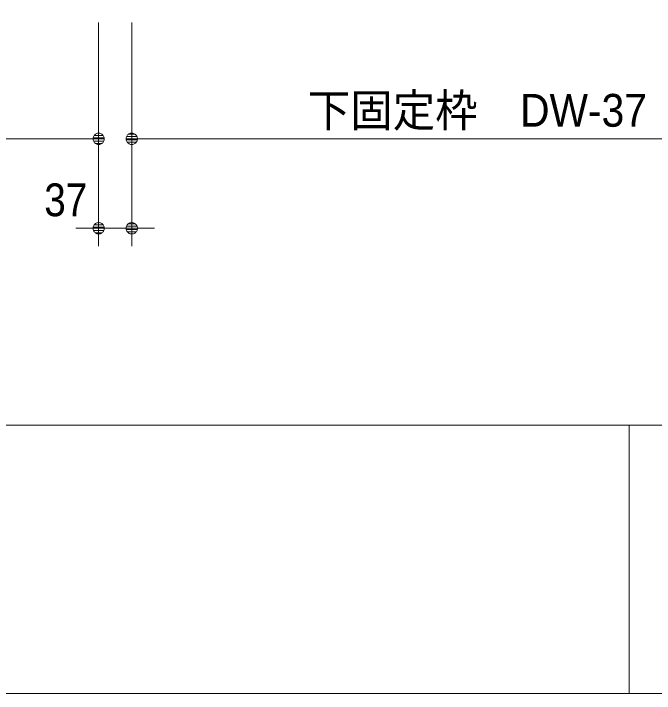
# Model space of a CAD drawing. Units: millimetres, scale not verified. Extents: x -6062 to 6062, y -3045 to 3045.
# Drawn here: x -4626 to -3909, y -2770 to -2010 of the extents above; entities that cross this region are included whole.
import ezdxf
from ezdxf.enums import TextEntityAlignment as Align

# ---------------------------------------------------------------- set-up
doc = ezdxf.new("R2010")
doc.units = ezdxf.units.MM
doc.header["$LTSCALE"] = 20
for name, color, linetype, lineweight in [('0-2_2寸法-1', 7, 'Continuous', 9), ('0-3_0', 7, 'Continuous', 9), ('0-4_2寸法-2', 7, 'Continuous', 9), ('0-5_1図面枠', 7, 'Continuous', 9)]:
    doc.layers.add(name, color=color, linetype=linetype, lineweight=lineweight)
doc.styles.add('ＭＳ Ｐゴシック', font='')
doc.styles.get('ＭＳ Ｐゴシック').set_extended_font_data('MS PGothic')

# ---------------------------------------------------------------- blocks, each defined once
blk = doc.blocks.new('_Dot')
at = {"layer": '0-3_0'}
for p, q in [((-10, 0), (-20, 0)), ((9.78, 2), (-9.78, 2)), ((7.99, 6), (-7.99, 6)), ((9.16, -3.98), (-9.16, -3.98)), ((6, -7.98), (-6, -7.98))]:
    blk.add_line(p, q, dxfattribs=at)
for points in [[(10, 0), (9.92, 1.25), (9.69, 2.49), (9.3, 3.68), (8.76, 4.82), (8.09, 5.88), (7.29, 6.85), (6.37, 7.71), (5.36, 8.44), (4.26, 9.05), (3.09, 9.51), (1.87, 9.82), (0.63, 9.98), (-0.63, 9.98), (-1.87, 9.82), (-3.09, 9.51), (-4.26, 9.05), (-5.36, 8.44), (-6.37, 7.71), (-7.29, 6.85), (-8.09, 5.88), (-8.76, 4.82), (-9.3, 3.68), (-9.69, 2.49), (-9.92, 1.25), (-10, 0), (0, 0)], [(-10, 0), (-9.92, -1.25), (-9.69, -2.49), (-9.3, -3.68), (-8.76, -4.82), (-8.09, -5.88), (-7.29, -6.85), (-6.37, -7.71), (-5.36, -8.44), (-4.26, -9.05), (-3.09, -9.51), (-1.87, -9.82), (-0.63, -9.98), (0.63, -9.98), (1.87, -9.82), (3.09, -9.51), (4.26, -9.05), (5.36, -8.44), (6.37, -7.71), (7.29, -6.85), (8.09, -5.88), (8.76, -4.82), (9.3, -3.68), (9.69, -2.49), (9.92, -1.25), (10, 0), (0, 0)]]:
    blk.add_lwpolyline(points, close=True, dxfattribs=at)
blk = doc.blocks.new('グループ-77')
at = {"layer": '0-5_1図面枠'}
for p, q in [((-80000, -49400), (80000, -49400)), ((-43000, -49400), (-43000, -55400))]:
    blk.add_line(p, q, dxfattribs=at)
blk.add_lwpolyline([(-80000, 55400), (80000, 55400), (80000, -55400), (-80000, -55400)], close=True, dxfattribs=at)
blk = doc.blocks.new('図面枠')
at = {"layer": '0-5_1図面枠'}
blk.add_blockref('グループ-77', (0, 0), dxfattribs=at)

msp = doc.modelspace()

# ---------------------------------------------------------------- linework, layer by layer
at = {"layer": '0-2_2寸法-1'}
for p, q in [((-4531, -2020), (-4531, -2170)), ((-4494, -2020), (-4494, -2170)), ((-5284.29, -2150), (-4543.71, -2150)), ((-3740.71, -2150), (-4481.29, -2150))]:
    msp.add_line(p, q, dxfattribs=at)
at = {"layer": '0-4_2寸法-2'}
for p, q in [((-4531, -2020), (-4531, -2270)), ((-4494, -2020), (-4494, -2270)), ((-4543.71, -2250), (-4556.42, -2250)), ((-4531, -2250), (-4494, -2250)), ((-4481.29, -2250), (-4468.58, -2250))]:
    msp.add_line(p, q, dxfattribs=at)

# ---------------------------------------------------------------- block references
at = {"layer": '0-2_2寸法-1', "xscale": 0.6356201, "yscale": 0.6356201}
msp.add_blockref('_Dot', (-4531, -2150), dxfattribs=at)
at = {"layer": '0-2_2寸法-1', "xscale": 0.6356201, "yscale": 0.6356201, "rotation": 180}
msp.add_blockref('_Dot', (-4494, -2150), dxfattribs=at)
at = {"layer": '0-4_2寸法-2', "xscale": 0.6356201, "yscale": 0.6356201}
msp.add_blockref('_Dot', (-4531, -2250), dxfattribs=at)
at = {"layer": '0-4_2寸法-2', "xscale": 0.6356201, "yscale": 0.6356201, "rotation": 180}
msp.add_blockref('_Dot', (-4494, -2250), dxfattribs=at)
at = {"layer": '0-5_1図面枠', "xscale": 0.05, "yscale": 0.05}
msp.add_blockref('図面枠', (-1787.5, 0), dxfattribs=at)

# ---------------------------------------------------------------- texts
at = {"layer": '0-2_2寸法-1', "style": 'ＭＳ Ｐゴシック', "width": 0.95}
msp.add_text('下固定枠\u3000DW-37', height=36.66, dxfattribs=at).set_placement((-4297.08, -2147.47), align=Align.BOTTOM_LEFT)
at = {"layer": '0-4_2寸法-2', "style": 'ＭＳ Ｐゴシック', "width": 0.9}
msp.add_text('37', height=36.66, dxfattribs=at).set_placement((-4591.8, -2247.52), align=Align.BOTTOM_LEFT)

doc.saveas('drawing.dxf')
